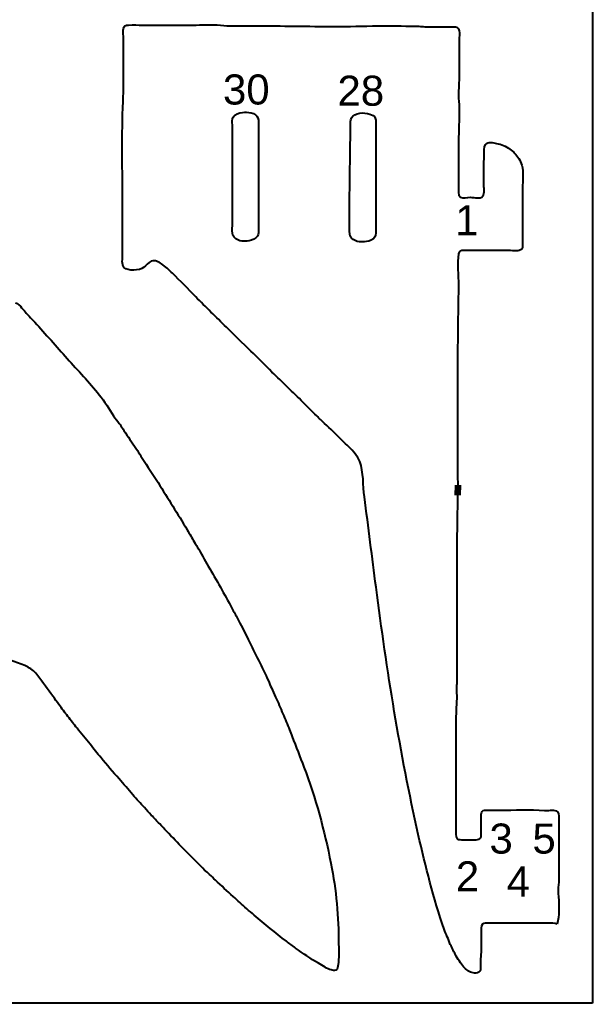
# Model space of a CAD drawing. Extents: x 0 to 181, y 67 to 296.
# Drawn here: x 113.9 to 180.6, y 66.8 to 181.3 of the extents above; entities that cross this region are included whole.
import ezdxf
from ezdxf.enums import TextEntityAlignment as Align

# ---------------------------------------------------------------- set-up
doc = ezdxf.new("R2010")
doc.units = 0
doc.layers.add('Cut', color=7, linetype='Continuous')
doc.layers.add('Stege', color=5, linetype='Continuous', lineweight=100)
doc.layers.add('Text', color=1, linetype='Continuous', lineweight=15)
doc.styles.add('textstyle11', font='')
doc.styles.add('textstyle12', font='')
doc.styles.add('textstyle13', font='')
doc.styles.add('textstyle15', font='')
doc.styles.add('textstyle16', font='')
doc.styles.add('textstyle17', font='')
doc.styles.add('textstyle18', font='')
doc.styles.get('textstyle11').set_extended_font_data('Arial')
doc.styles.get('textstyle12').set_extended_font_data('Arial')
doc.styles.get('textstyle13').set_extended_font_data('Arial')
doc.styles.get('textstyle15').set_extended_font_data('Arial')
doc.styles.get('textstyle16').set_extended_font_data('Arial')
doc.styles.get('textstyle17').set_extended_font_data('Arial')
doc.styles.get('textstyle18').set_extended_font_data('Arial')

msp = doc.modelspace()

# ---------------------------------------------------------------- linework, layer by layer
at = {"layer": 'Cut'}
for p, q in [((180.620413, 295.708873), (180.620413, 66.816444)), ((180.620413, 66.816444), (0.170826, 66.816444))]:
    msp.add_line(p, q, dxfattribs=at)
for points in [[(128.26923, 180.72254), (134.06837, 180.72254)], [(138.68811, 157.32911), (138.68811, 159.58979), (138.68811, 167.15817), (138.68811, 169.12398)], [(141.73508, 168.82911), (141.73508, 166.56843)], [(155.39754, 168.82909), (155.39754, 166.66667), (155.39754, 159)], [(165.0299, 165.38911), (165.0299, 161.85065)], [(172.49998, 161.7524), (172.49998, 156.83787)], [(152.35057, 157.23077), (152.35057, 159.39316)], [(125.91025, 153.98744), (125.91025, 158.01735)], [(164.83334, 119.2908), (164.83334, 108.97029)], [(164.73504, 100.22242), (164.73504, 90.49165), (164.73504, 87.14977)], [(174.26924, 76.14122), (170.04274, 76.14122)]]:
    msp.add_lwpolyline(points, dxfattribs=at)
for points in [[(126.00854, 179.05154), (126.00854, 179.40834), (125.87389, 180.39026), (126.16581, 180.62124)], [(126.16581, 180.62124), (126.28867, 180.71854), (126.44004, 180.71364), (126.59829, 180.72054)], [(126.59829, 180.72054), (127.132, 180.74414), (127.72077, 180.72254), (128.26923, 180.72254)], [(134.06837, 180.72254), (135.11124, 180.72254), (136.28384, 180.80414), (137.31196, 180.70584)], [(137.31196, 180.70584), (137.82995, 180.65674), (138.28602, 180.62424), (138.78632, 180.62424)], [(138.78632, 180.62424), (139.2591, 180.62424), (139.72303, 180.62424), (140.16239, 180.62424)], [(140.16239, 180.62424), (140.51624, 180.62424), (140.79833, 180.62424), (141.1453, 180.62424)], [(141.1453, 180.62424), (141.41166, 180.62424), (141.66034, 180.62424), (141.93162, 180.62424)], [(141.93162, 180.62424), (145.01008, 180.62424), (148.10525, 180.55934), (151.17094, 180.55934)], [(151.17094, 180.55934), (152.86055, 180.55934), (154.57966, 180.62424), (156.28205, 180.62424)], [(156.28205, 180.62424), (157.62372, 180.62424), (159.09414, 180.61624), (160.41025, 180.58004)], [(160.41025, 180.58004), (160.65598, 180.57304), (160.85453, 180.53284), (161.09829, 180.52694)], [(161.09829, 180.52694), (161.36662, 180.52094), (161.61726, 180.52596), (161.88461, 180.52596)], [(161.88461, 180.52596), (162.21094, 180.52596), (162.54021, 180.52596), (162.86752, 180.52596)], [(162.86752, 180.52596), (163.20367, 180.52596), (163.44842, 180.52596), (163.75213, 180.52596)], [(163.75213, 180.52596), (164.00572, 180.52596), (164.28684, 180.54266), (164.53846, 180.51996)], [(164.53846, 180.51996), (164.71931, 180.50426), (164.90312, 180.48456), (165.02696, 180.29783)], [(165.02696, 180.29783), (165.22748, 179.99706), (165.1282, 179.63043), (165.1282, 179.24808)], [(126.00854, 174.43188), (126.00854, 175.97013), (126.00854, 177.51329), (126.00854, 179.05154)], [(165.1282, 179.24808), (165.1282, 178.23864), (165.1282, 177.17808), (165.1282, 176.20107)], [(165.1282, 176.20107), (165.1282, 175.02355), (165.0594, 173.74676), (165.0309, 172.56432)], [(126.00854, 173.54727), (126.00854, 173.84312), (126.00854, 174.1321), (126.00854, 174.43188)], [(125.91124, 170.50026), (125.93684, 171.52248), (126.00654, 172.53094), (126.00854, 173.54727)], [(165.0309, 172.56432), (165.0191, 172.06697), (165.13213, 171.5824), (165.1233, 171.08996)], [(139.86753, 170.55214), (140.43172, 170.65535), (141.4333, 170.52364), (141.67608, 169.90637)], [(165.1233, 171.08996), (165.0859, 169.19296), (165.0299, 167.293), (165.0299, 165.38911)], [(125.91025, 158.01735), (125.91025, 162.17406), (125.81, 166.34453), (125.91124, 170.50026)], [(138.68811, 169.12398), (138.68811, 169.40214), (138.64581, 169.74518), (138.78935, 169.99582)], [(138.78935, 169.99582), (138.99085, 170.34868), (139.4882, 170.48334), (139.8676, 170.55214)], [(141.67608, 169.90637), (141.79992, 169.58988), (141.73508, 169.1633), (141.73508, 168.82911)], [(152.44877, 169.02564), (152.44877, 169.3097), (152.41047, 169.64684), (152.55, 169.90534)], [(152.55, 169.90534), (152.7456, 170.26607), (153.14663, 170.385), (153.52996, 170.45479)], [(153.52999, 170.45484), (153.93495, 170.52754), (154.32418, 170.48434), (154.70948, 170.35554)], [(154.70948, 170.35554), (154.96405, 170.27104), (155.22649, 170.15405), (155.33854, 169.89161)], [(155.33854, 169.89161), (155.46828, 169.58593), (155.39754, 169.15541), (155.39754, 168.82909)], [(152.42027, 167.05983), (152.49697, 167.7056), (152.44877, 168.37594), (152.44877, 169.02564)], [(141.73508, 166.56843), (141.73508, 164.01877), (141.73508, 161.44257), (141.73508, 158.90176)], [(152.42327, 165.58547), (152.43707, 166.0897), (152.36037, 166.5497), (152.42027, 167.05983)], [(168.01892, 165.58573), (168.03362, 165.98282), (167.91473, 166.47428), (168.17422, 166.82124)], [(168.17422, 166.82124), (168.45336, 167.19475), (169.06768, 167.00898), (169.45298, 166.93624)], [(169.45298, 166.93624), (170.02012, 166.82911), (170.5558, 166.6168), (171.02563, 166.27966)], [(171.02563, 166.27966), (171.4473, 165.97693), (171.77854, 165.61915), (172.05277, 165.19257)], [(152.35057, 159.39316), (152.35057, 161.45923), (152.36827, 163.52432), (152.42327, 165.58547)], [(167.97862, 162.24385), (167.97862, 163.35945), (167.97662, 164.4721), (168.01892, 165.58573)], [(172.05277, 165.19257), (172.21003, 164.94881), (172.33289, 164.68834), (172.40858, 164.40624)], [(172.40858, 164.40624), (172.63268, 163.5806), (172.49998, 162.60163), (172.49998, 161.7524)], [(165.0299, 161.85065), (165.0299, 161.50958), (164.9405, 160.89526), (165.25794, 160.68885)], [(167.87738, 160.81962), (168.12016, 161.1597), (167.97862, 161.83594), (167.97862, 162.24385)], [(165.25794, 160.68885), (165.60392, 160.46377), (166.01281, 160.66825), (166.40597, 160.66825)], [(166.40597, 160.66825), (166.66841, 160.66825), (166.93576, 160.60535), (167.1923, 160.59355)], [(167.1923, 160.59355), (167.43114, 160.58275), (167.71618, 160.59453), (167.87738, 160.81962)], [(141.73508, 158.90176), (141.73508, 158.27467), (141.74308, 157.57189), (141.73508, 156.93595)], [(155.39754, 159), (155.39754, 158.31197), (155.39754, 157.62393), (155.39754, 156.9359)], [(138.76081, 156.24988), (138.63401, 156.57129), (138.68811, 156.98706), (138.68811, 157.32911)], [(141.73508, 156.93595), (141.73108, 156.67351), (141.73308, 156.39535), (141.60534, 156.15945)], [(152.42327, 156.15154), (152.29353, 156.47786), (152.35057, 156.88577), (152.35057, 157.23077)], [(155.39754, 156.9359), (155.39754, 156.65184), (155.43584, 156.31372), (155.2963, 156.0562)], [(140.65388, 155.59231), (139.99828, 155.47731), (139.04192, 155.53731), (138.76081, 156.24988)], [(141.60534, 156.15945), (141.42252, 155.82133), (141.02542, 155.65719), (140.65388, 155.59231)], [(154.31635, 155.50675), (153.70596, 155.39667), (152.68865, 155.48415), (152.42327, 156.15154)], [(155.2963, 156.0562), (155.10562, 155.70333), (154.6869, 155.57359), (154.31635, 155.50675)], [(172.49998, 156.83787), (172.49998, 156.28351), (172.50998, 155.7203), (172.49998, 155.16693)], [(172.49998, 155.16693), (172.49498, 154.93988), (172.50998, 154.65483), (172.27194, 154.53787)], [(126.06752, 152.48752), (125.76282, 152.78633), (125.91025, 153.59133), (125.91025, 153.98744)], [(165.04464, 154.07977), (164.85985, 152.99563), (165.04264, 151.5714), (165.02994, 150.44892)], [(165.61964, 154.47687), (165.31494, 154.46307), (165.10558, 154.44047), (165.04464, 154.07977)], [(166.30767, 154.47887), (166.07964, 154.47887), (165.84472, 154.48687), (165.61964, 154.47687)], [(166.9957, 154.47887), (166.76177, 154.47887), (166.54652, 154.47887), (166.30767, 154.47887)], [(167.78203, 154.47887), (167.51763, 154.47887), (167.25814, 154.47887), (166.9957, 154.47887)], [(170.73075, 154.47887), (169.75079, 154.47887), (168.761, 154.47887), (167.78203, 154.47887)], [(172.27194, 154.53787), (171.87288, 154.34129), (171.17109, 154.47887), (170.73075, 154.47887)], [(128.35867, 152.48352), (127.87705, 152.14245), (126.5226, 152.04122), (126.06752, 152.48752)], [(129.25213, 153.22562), (128.86683, 153.08211), (128.68106, 152.71156), (128.35867, 152.48352)], [(130.43162, 152.92681), (130.09645, 153.16468), (129.67085, 153.3819), (129.25213, 153.22562)], [(131.7094, 151.82104), (131.2897, 152.22207), (130.91128, 152.58673), (130.43162, 152.92681)], [(134.42025, 149.08857), (133.53564, 149.98498), (132.62055, 150.94921), (131.7094, 151.82104)], [(165.02994, 150.44892), (164.99944, 147.9317), (164.93164, 145.40563), (164.93164, 142.88054)], [(138, 145.53438), (136.79692, 146.73254), (135.60269, 147.88745), (134.42025, 149.08857)], [(113.4274, 148.38465), (113.75175, 148.33745), (113.9503, 148.01409), (114.14295, 147.7949)], [(114.14295, 147.7949), (114.41522, 147.48725), (114.73663, 147.12161), (115.01675, 146.812)], [(115.01675, 146.812), (115.23496, 146.5702), (115.45808, 146.36182), (115.67923, 146.12396)], [(115.67923, 146.12396), (116.95898, 144.74986), (118.1768, 143.30007), (119.43983, 141.89747)], [(140.85141, 142.76553), (139.87735, 143.66489), (138.93769, 144.6016), (138, 145.53438)], [(143.30769, 140.32498), (142.48696, 141.1457), (141.69867, 141.98412), (140.85141, 142.76553)], [(164.93164, 142.88054), (164.93164, 138.60392), (164.93164, 134.2752), (164.93164, 130.00447)], [(119.43983, 141.89747), (120.68911, 140.5096), (122.02291, 139.15614), (123.1906, 137.67097)], [(146.94444, 136.78651), (145.77282, 137.95716), (144.48619, 139.14647), (143.30769, 140.32498)], [(123.1906, 137.67097), (123.79116, 136.90725), (124.33962, 136.02853), (124.85958, 135.21371)], [(148.51709, 135.21387), (147.97354, 135.75151), (147.47619, 136.25476), (146.94444, 136.78651)], [(124.85958, 135.21371), (125.06107, 134.89819), (125.295, 134.63576), (125.51321, 134.32909)], [(149.43021, 134.34891), (149.11863, 134.63592), (148.81786, 134.91703), (148.51709, 135.21387)], [(125.51321, 134.32909), (125.76778, 133.97033), (125.98992, 133.61943), (126.23761, 133.24789)], [(151.46581, 132.36344), (150.78859, 133.04066), (150.12709, 133.7051), (149.43021, 134.34891)], [(126.23761, 133.24789), (126.70351, 132.54905), (127.17629, 131.86691), (127.62842, 131.18379)], [(153.00995, 130.79079), (152.55192, 131.3707), (151.99068, 131.83857), (151.46581, 132.36344)], [(127.62842, 131.18379), (127.82107, 130.89383), (127.98718, 130.59798), (128.1759, 130.29918)], [(153.53483, 129.90617), (153.41, 130.23348), (153.22619, 130.51656), (153.00995, 130.79079)], [(128.1759, 130.29918), (128.78825, 129.33298), (129.42714, 128.40413), (130.03359, 127.44875)], [(154.06363, 125.77797), (153.88474, 127.08425), (154.00463, 128.66968), (153.53483, 129.90617)], [(164.93164, 130.00447), (164.93164, 129.70076), (164.93164, 129.42161), (164.93164, 129.11986)], [(164.93164, 129.11986), (164.93164, 128.38563), (164.93164, 127.68088), (164.940781, 127.150159)], [(130.03359, 127.44875), (131.19244, 125.62153), (132.32475, 123.79332), (133.43445, 121.94447)], [(164.9, 126), (164.93164, 124.41076), (164.83334, 121.84537), (164.83334, 119.2908)], [(155.42495, 115.26087), (154.96397, 118.76592), (154.54132, 122.27686), (154.06363, 125.77797)], [(133.43445, 121.94447), (133.71458, 121.47858), (133.9662, 121.03234), (134.2306, 120.56841)], [(134.2306, 120.56841), (134.41146, 120.25289), (134.59035, 119.98554), (134.77513, 119.68379)], [(134.77513, 119.68379), (135.24791, 118.91024), (135.60667, 118.18289), (136.05389, 117.42311)], [(136.05389, 117.42311), (136.53257, 116.61024), (137.00633, 115.78067), (137.46731, 114.96584)], [(137.46731, 114.96584), (137.9224, 114.15986), (138.35389, 113.33127), (138.80308, 112.50858)], [(160.34637, 86.46173), (158.20068, 95.94481), (156.6929, 105.62151), (155.42495, 115.26087)], [(138.80308, 112.50858), (139.01735, 112.1164), (139.22082, 111.71537), (139.43411, 111.32909)], [(139.43411, 111.32909), (139.82432, 110.62041), (140.1703, 109.897), (140.53201, 109.1667)], [(140.53201, 109.1667), (141.3262, 107.55965), (142.15577, 105.97127), (142.89688, 104.35046)], [(164.83334, 108.97029), (164.83334, 108.5152), (164.83334, 108.03358), (164.83334, 107.59422)], [(114.90176, 105.95559), (113.85104, 106.507), (112.63813, 106.73405), (111.55988, 107.2314)], [(164.83334, 107.59422), (164.83334, 107.09785), (164.83334, 106.629), (164.83334, 106.11986)], [(116.0439, 104.93927), (115.71856, 105.36192), (115.37749, 105.70593), (114.90176, 105.95559)], [(164.83334, 106.11986), (164.83334, 105.77977), (164.83334, 105.54682), (164.83334, 105.23524)], [(117.78659, 102.58128), (117.18407, 103.36367), (116.65724, 104.14311), (116.0439, 104.93927)], [(142.89688, 104.35046), (143.0168, 104.08802), (143.12197, 103.82952), (143.23697, 103.56413)], [(164.83334, 104.6455), (164.83334, 104.13635), (164.78714, 103.49746), (164.81764, 102.97456)], [(164.83334, 105.23524), (164.83334, 105.01605), (164.83334, 104.84405), (164.83334, 104.6455)], [(143.23697, 103.56413), (143.39817, 103.19161), (143.55347, 102.84366), (143.72253, 102.48294)], [(118.49527, 101.59837), (118.25347, 101.93551), (118.04412, 102.24709), (117.78659, 102.58128)], [(143.72253, 102.48294), (144.02231, 101.84405), (144.28868, 101.16977), (144.57077, 100.51712)], [(164.81764, 102.97456), (164.87074, 102.0811), (164.73504, 101.12768), (164.73504, 100.22242)], [(119.5342, 100.2223), (119.18527, 100.6823), (118.83437, 101.12461), (118.49527, 101.59837)], [(120.59476, 98.84623), (120.22715, 99.29837), (119.88805, 99.75444), (119.5342, 100.2223)], [(144.57077, 100.51712), (144.83812, 99.89888), (145.09958, 99.26097), (145.3571, 98.6496)], [(122.11531, 96.97871), (121.60617, 97.60581), (121.10292, 98.22111), (120.59476, 98.84623)], [(145.3571, 98.6496), (145.46817, 98.38422), (145.55368, 98.13161), (145.65787, 97.86328)], [(145.65787, 97.86328), (146.11295, 96.69165), (146.56116, 95.49349), (147.0133, 94.32482)], [(123.39407, 95.40606), (122.97142, 95.93487), (122.54583, 96.44893), (122.11531, 96.97871)], [(125.50044, 92.9488), (124.77702, 93.7538), (124.07424, 94.55585), (123.39407, 95.40606)], [(147.0133, 94.32482), (148.40706, 90.7264), (149.4106, 86.90682), (150.16842, 83.11969)], [(127.10553, 91.08128), (126.55706, 91.70149), (126.0548, 92.33252), (125.50044, 92.9488)], [(128.43835, 89.60692), (127.998, 90.11213), (127.54587, 90.58196), (127.10553, 91.08128)], [(129.25219, 88.7223), (128.96224, 89.01521), (128.7057, 89.30025), (128.43835, 89.60692)], [(169.84615, 89.31217), (171.55641, 89.31217), (173.36397, 89.40747), (175.05555, 89.25907)], [(175.05555, 89.25907), (175.49098, 89.22167), (176.00111, 89.4124), (176.41688, 89.22467)], [(130.22724, 87.6991), (129.89108, 88.04017), (129.58638, 88.38517), (129.25219, 88.7223)], [(167.68376, 88.42755), (167.68376, 88.64772), (167.63956, 88.9711), (167.785, 89.1549)], [(167.68376, 86.75661), (167.68474, 87.31294), (167.68278, 87.87123), (167.68376, 88.42755)], [(167.785, 89.1549), (167.92261, 89.32888), (168.16833, 89.30823), (168.37179, 89.31217)], [(168.37179, 89.31217), (168.8603, 89.32117), (169.35273, 89.31217), (169.84615, 89.31217)], [(176.41688, 89.22467), (176.74517, 89.07625), (176.72453, 88.73813), (176.72649, 88.42753)], [(176.72649, 88.42753), (176.73149, 87.64317), (176.72649, 86.8539), (176.72649, 86.06856)], [(131.03813, 86.85085), (130.77177, 87.13491), (130.50245, 87.41897), (130.22724, 87.6991)], [(164.73504, 87.14977), (164.73504, 86.83819), (164.61906, 86.18947), (164.89231, 85.97323)], [(133.00395, 84.78675), (132.33065, 85.50427), (131.71142, 86.13234), (131.03813, 86.85085)], [(163.35897, 75.45318), (162.12641, 79.0575), (161.18773, 82.7434), (160.34637, 86.46173)], [(164.89231, 85.97323), (165.05842, 85.84152), (165.3238, 85.87298), (165.52137, 85.87199)], [(166.89743, 85.87199), (167.1176, 85.87399), (167.42427, 85.82879), (167.58252, 86.02926)], [(167.58252, 86.02926), (167.7329, 86.21994), (167.68376, 86.52268), (167.68376, 86.75661)], [(176.72649, 86.06856), (176.72649, 84.46347), (176.73449, 82.8574), (176.72649, 81.25232)], [(133.74506, 84.06136), (133.49343, 84.30905), (133.24967, 84.52529), (133.00395, 84.78675)], [(165.52137, 85.87199), (165.96662, 85.86899), (166.45611, 85.86899), (166.89743, 85.87199)], [(135.45335, 82.34029), (134.87442, 82.90448), (134.31907, 83.49521), (133.74506, 84.06136)], [(150.16842, 83.11969), (150.7965, 79.9793), (151.0727, 76.88118), (151.0727, 73.68379)], [(136.03424, 81.82525), (135.83766, 82.00316), (135.64305, 82.15649), (135.45335, 82.34029)], [(136.72228, 81.16277), (136.4854, 81.38393), (136.27604, 81.60606), (136.03424, 81.82525)], [(138.78638, 79.2579), (138.08754, 79.8732), (137.40245, 80.52683), (136.72228, 81.16277)], [(176.72649, 81.25232), (176.72449, 80.82475), (176.61936, 80.40014), (176.63799, 79.97454)], [(140.35903, 77.82876), (139.8204, 78.31038), (139.32108, 78.78709), (138.78638, 79.2579)], [(176.63799, 79.97454), (176.68029, 79.028), (176.80902, 77.74138), (176.68419, 76.82924)], [(141.24365, 77.09747), (140.94779, 77.34713), (140.64997, 77.56829), (140.35903, 77.82876)], [(144.97869, 74.0426), (143.70091, 75.01961), (142.48211, 76.0497), (141.24365, 77.09747)], [(176.68419, 76.82924), (176.64389, 76.52945), (176.60459, 76.28962), (176.52987, 76.04292)], [(167.84103, 76.03998), (167.60514, 75.85322), (167.68377, 75.30476), (167.68377, 75.06002)], [(168.47009, 76.14122), (168.27253, 76.14023), (168.00714, 76.17172), (167.84103, 76.03998)], [(170.04274, 76.14122), (169.51885, 76.14122), (168.993, 76.14522), (168.47009, 76.14122)], [(176.52992, 76.04292), (175.8527, 76.24343), (175.1745, 76.14122), (174.26924, 76.14122)], [(163.72166, 74.56857), (163.58897, 74.86835), (163.46611, 75.1416), (163.35897, 75.45318)], [(164.07748, 73.68395), (163.9438, 73.98079), (163.85239, 74.27369), (163.72166, 74.56857)], [(167.68377, 74.47028), (167.68377, 74.15181), (167.69077, 73.62989), (167.68279, 73.29079)], [(167.68377, 75.06002), (167.68377, 74.85656), (167.68377, 74.68946), (167.68377, 74.47028)], [(146.05989, 73.25431), (145.68638, 73.53051), (145.34236, 73.76542), (144.97869, 74.0426)], [(151.0727, 73.68379), (151.0727, 72.91418), (151.1307, 72.0846), (151.0157, 71.32482)], [(164.4156, 72.99592), (164.29863, 73.23083), (164.18461, 73.44707), (164.07748, 73.68395)], [(148.71373, 71.48017), (147.80454, 72.01093), (146.91403, 72.62329), (146.05989, 73.25431)], [(164.76551, 72.30788), (164.63675, 72.54181), (164.53355, 72.76002), (164.4156, 72.99592)], [(165.26876, 71.52156), (165.08201, 71.78203), (164.92081, 72.02579), (164.76551, 72.30788)], [(167.68279, 73.29079), (167.66609, 72.60865), (167.58649, 71.90882), (167.58549, 71.22669)], [(149.50006, 71.01623), (149.23172, 71.16564), (148.97715, 71.32585), (148.71373, 71.48017)], [(150.18809, 70.69974), (149.96006, 70.76264), (149.71531, 70.8973), (149.50006, 71.01623)], [(151.0157, 71.32482), (150.9803, 71.09187), (150.9744, 70.80388), (150.74638, 70.69674)], [(165.73466, 70.93575), (165.56166, 71.11857), (165.41816, 71.31318), (165.26876, 71.52156)], [(167.58549, 71.22669), (167.58451, 70.97801), (167.62879, 70.77848), (167.52649, 70.5701)], [(150.74638, 70.69674), (150.56553, 70.61124), (150.35813, 70.65254), (150.18809, 70.69974)], [(166.89743, 70.34698), (166.46496, 70.36368), (166.03641, 70.61827), (165.73466, 70.93575)], [(167.52649, 70.5701), (167.41051, 70.33519), (167.10778, 70.33814), (166.89743, 70.34698)]]:
    msp.add_open_spline(points, degree=3, dxfattribs=at)
at = {"layer": 'Stege'}
msp.add_line((164.940781, 127.150159), (164.9, 126), dxfattribs=at)

# ---------------------------------------------------------------- texts
at = {"layer": 'Text'}
for s, style, p in [('30', 'textstyle11', (140.315833, 173.221983)), ('28', 'textstyle12', (153.651501, 173.079356)), ('1', 'textstyle13', (166, 158)), ('3', 'textstyle16', (170, 86)), ('5', 'textstyle18', (175, 86)), ('2', 'textstyle15', (166.078859, 81.603697)), ('4', 'textstyle17', (172, 81))]:
    msp.add_text(s, height=3.5, dxfattribs=dict(at, style=style)).set_placement(p, align=Align.MIDDLE_CENTER)

doc.saveas('drawing.dxf')
